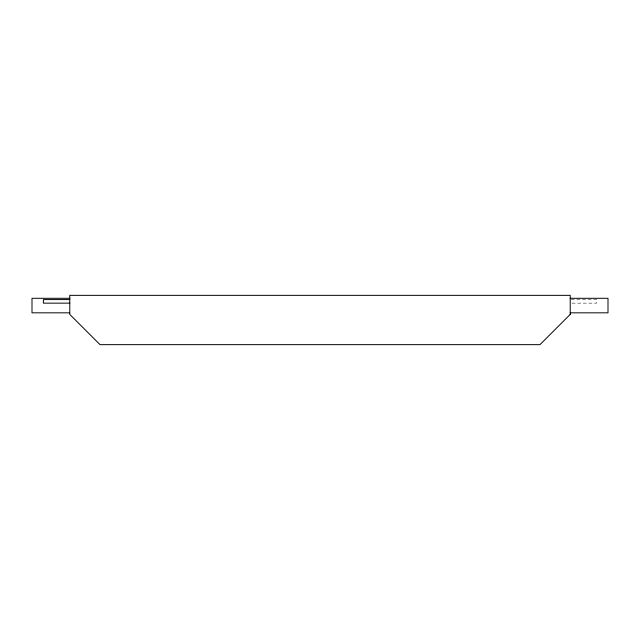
<?xml version="1.0" encoding="UTF-8"?>
<svg xmlns="http://www.w3.org/2000/svg" width="640" height="640" viewBox="0 0 640 640"><rect width="100%" height="100%" fill="white"/><g stroke="black" fill="none" stroke-linecap="round" stroke-linejoin="round"><path stroke-width="0.48" stroke-dasharray="3.2 2.4" d="M571.2 299.584L596.624 299.584L596.624 303.144L571.2 303.144"/><path stroke-width="0.96" d="M69.776 298.296L32 298.296L32 312.824L69.776 312.824M570.224 298.296L608 298.296L608 312.824L570.224 312.824M69.776 299.584L43.376 299.584L43.376 303.144L69.776 303.144M570.224 314.384L539.96 344.648L100.04 344.648L69.776 314.384L69.776 295.352L570.224 295.352L570.224 314.384"/></g></svg>
